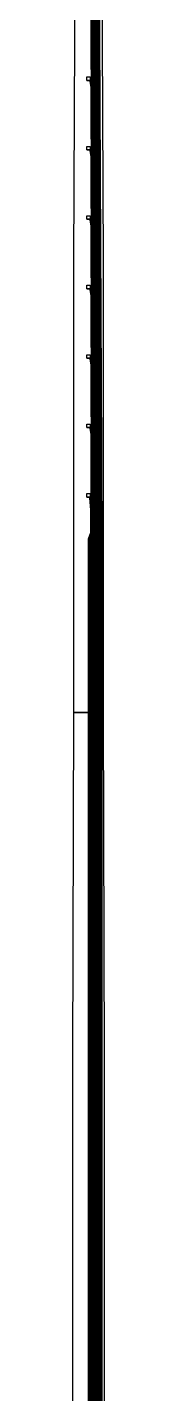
# Model space of a CAD drawing. Header units: inches. Extents: x 115980 to 170179, y 57000 to 74333.
# Drawn here: x 131946 to 132036, y 62088 to 66023 of the extents above; entities that cross this region are included whole.
import ezdxf

# ---------------------------------------------------------------- set-up
doc = ezdxf.new("R2010")
doc.units = ezdxf.units.IN
doc.header["$MEASUREMENT"] = 0
for name, color, linetype in [('metal', 221, 'Continuous'), ('nitride window', 40, 'Continuous'), ('profile', 140, 'Continuous')]:
    doc.layers.add(name, color=color, linetype=linetype)

msp = doc.modelspace()

# ---------------------------------------------------------------- linework, layer by layer
at = {"layer": 'metal'}
for points in [[(131998.2, 66050.5), (131998.7, 65950.5), (131999.2, 65850.6), (131999.7, 65750.5), (132000.2, 65650.6), (132000.7, 65550.5), (132001.2, 65450.6), (132001.7, 65350.5), (132002.2, 65250.6), (132002.7, 65150.5), (132003.2, 65050.6), (132003.7, 64950.5), (132004.2, 64850.6), (132004.7, 64750.5), (132005.2, 64567.6), (131999.9, 64550.5), (132000.5, 64550.5), (132005.7, 64567.6), (132005.2, 64750.5), (132004.7, 64850.6), (132004.2, 64950.5), (132003.7, 65050.6), (132003.2, 65150.5), (132002.7, 65250.6), (132002.2, 65350.5), (132001.7, 65450.6), (132001.2, 65550.5), (132000.7, 65650.6), (132000.2, 65750.5), (131999.7, 65850.6), (131999.2, 65950.5), (131999.2, 65950.5), (131998.7, 66050.6)], [(131999.2, 66050.6), (131999.7, 65950.5), (132000.2, 65850.6), (132000.7, 65750.5), (132001.2, 65650.6), (132001.7, 65550.5), (132002.2, 65450.6), (132002.7, 65350.5), (132003.2, 65250.6), (132003.7, 65150.5), (132004.2, 65050.6), (132004.7, 64950.5), (132005.2, 64850.6), (132005.7, 64750.5), (132006.2, 64567.6), (132001.1, 64550.5), (132001.7, 64550.5), (132006.7, 64567.6), (132006.2, 64750.5), (132005.7, 64850.6), (132005.2, 64950.5), (132004.7, 65050.6), (132004.2, 65150.5), (132003.7, 65250.6), (132003.2, 65350.5), (132002.7, 65450.6), (132002.2, 65550.5), (132001.7, 65650.6), (132001.2, 65750.5), (132000.7, 65850.6), (132000.2, 65950.5), (131999.7, 66050.6)], [(132000.2, 66050.6), (132000.7, 65950.5), (132001.2, 65850.6), (132001.7, 65750.5), (132002.2, 65650.6), (132002.7, 65550.5), (132003.2, 65450.6), (132003.7, 65350.5), (132004.2, 65250.6), (132004.7, 65150.5), (132005.2, 65050.6), (132005.7, 64950.5), (132006.2, 64850.6), (132006.7, 64750.5), (132007.2, 64567.6), (132002.3, 64550.5), (132002.9, 64550.5), (132007.7, 64567.6), (132007.2, 64750.5), (132006.7, 64850.6), (132006.2, 64950.5), (132005.7, 65050.6), (132005.2, 65150.5), (132004.7, 65250.6), (132004.2, 65350.5), (132003.7, 65450.6), (132003.2, 65550.5), (132002.7, 65650.6), (132002.2, 65750.5), (132001.7, 65850.6), (132001.2, 65950.5), (132000.7, 66050.6)], [(132001.2, 66050.6), (132001.7, 65950.5), (132002.2, 65850.6), (132002.7, 65750.5), (132003.2, 65650.6), (132003.7, 65550.5), (132004.2, 65450.6), (132004.7, 65350.5), (132005.2, 65250.6), (132005.7, 65150.5), (132006.2, 65050.6), (132006.7, 64950.5), (132007.2, 64850.6), (132007.7, 64750.5), (132008.2, 64567.6), (132003.5, 64550.5), (132004.1, 64550.5), (132008.7, 64567.6), (132008.2, 64750.5), (132007.7, 64850.6), (132007.2, 64950.5), (132006.7, 65050.6), (132006.2, 65150.5), (132005.7, 65250.6), (132005.2, 65350.5), (132004.7, 65450.6), (132004.2, 65550.5), (132003.7, 65650.6), (132003.2, 65750.5), (132002.7, 65850.6), (132002.2, 65950.5), (132001.7, 66050.6)], [(132002.2, 66050.6), (132002.7, 65950.5), (132003.2, 65850.6), (132003.7, 65750.5), (132004.2, 65650.6), (132004.7, 65550.5), (132005.2, 65450.6), (132005.7, 65350.5), (132006.2, 65250.6), (132006.7, 65150.5), (132007.2, 65050.6), (132007.7, 64950.5), (132008.2, 64850.6), (132008.7, 64750.5), (132009.2, 64567.6), (132004.7, 64550.5), (132005.3, 64550.5), (132009.7, 64567.6), (132009.2, 64750.5), (132008.7, 64850.6), (132008.2, 64950.5), (132007.7, 65050.6), (132007.2, 65150.5), (132006.7, 65250.6), (132006.2, 65350.5), (132005.7, 65450.6), (132005.2, 65550.5), (132004.7, 65650.6), (132004.2, 65750.5), (132003.7, 65850.6), (132003.2, 65950.5), (132002.7, 66050.6)], [(132003.2, 66050.6), (132003.7, 65950.5), (132004.2, 65850.6), (132004.7, 65750.5), (132005.2, 65650.6), (132005.7, 65550.5), (132006.2, 65450.6), (132006.7, 65350.5), (132007.2, 65250.6), (132007.7, 65150.5), (132008.2, 65050.6), (132008.7, 64950.5), (132009.2, 64850.6), (132009.7, 64750.5), (132010.2, 64567.6), (132005.9, 64550.5), (132006.5, 64550.5), (132010.7, 64567.6), (132010.2, 64750.5), (132009.7, 64850.6), (132009.2, 64950.5), (132008.7, 65050.6), (132008.2, 65150.5), (132007.7, 65250.6), (132007.2, 65350.5), (132006.7, 65450.6), (132006.2, 65550.5), (132005.7, 65650.6), (132005.2, 65750.5), (132004.7, 65850.6), (132004.2, 65950.5), (132003.7, 66050.6)], [(132004.2, 66050.6), (132004.7, 65950.5), (132005.2, 65850.6), (132005.7, 65750.5), (132006.2, 65650.6), (132006.7, 65550.5), (132007.2, 65450.6), (132007.7, 65350.5), (132008.2, 65250.6), (132008.7, 65150.5), (132009.2, 65050.6), (132009.7, 64950.5), (132010.2, 64850.6), (132010.7, 64750.5), (132011.2, 64567.6), (132007.1, 64550.5), (132007.7, 64550.5), (132011.7, 64567.6), (132011.2, 64750.5), (132010.7, 64850.6), (132010.2, 64950.5), (132009.7, 65050.6), (132009.2, 65150.5), (132008.7, 65250.6), (132008.2, 65350.5), (132007.7, 65450.6), (132007.2, 65550.5), (132006.7, 65650.6), (132006.2, 65750.5), (132005.7, 65850.6), (132005.2, 65950.5), (132004.7, 66050.6)], [(132005.2, 66050.6), (132005.7, 65950.5), (132006.2, 65850.6), (132006.7, 65750.5), (132007.2, 65650.6), (132007.7, 65550.5), (132008.2, 65450.6), (132008.7, 65350.5), (132009.2, 65250.6), (132009.7, 65150.5), (132010.2, 65050.6), (132010.7, 64950.5), (132011.2, 64850.6), (132011.7, 64750.5), (132012.2, 64567.6), (132008.3, 64550.5), (132008.9, 64550.5), (132012.7, 64567.6), (132012.2, 64750.5), (132011.7, 64850.6), (132011.2, 64950.5), (132010.7, 65050.6), (132010.2, 65150.5), (132009.7, 65250.6), (132009.2, 65350.5), (132008.7, 65450.6), (132008.2, 65550.5), (132007.7, 65650.6), (132007.2, 65750.5), (132006.7, 65850.6), (132006.2, 65950.5), (132005.7, 66050.6)], [(132006.2, 66050.6), (132006.7, 65950.5), (132007.2, 65850.6), (132007.7, 65750.5), (132008.2, 65650.6), (132008.7, 65550.5), (132009.2, 65450.6), (132009.7, 65350.5), (132010.2, 65250.6), (132010.7, 65150.5), (132011.2, 65050.6), (132011.7, 64950.5), (132012.2, 64850.6), (132012.7, 64750.5), (132013.2, 64567.6), (132009.5, 64550.5), (132010.1, 64550.5), (132013.7, 64567.6), (132013.2, 64750.5), (132012.7, 64850.6), (132012.2, 64950.5), (132011.7, 65050.6), (132011.2, 65150.5), (132010.7, 65250.6), (132010.2, 65350.5), (132009.7, 65450.6), (132009.2, 65550.5), (132008.7, 65650.6), (132008.2, 65750.5), (132007.7, 65850.6), (132007.2, 65950.5), (132006.7, 66050.6)], [(132007.2, 66050.6), (132007.7, 65950.5), (132008.2, 65850.6), (132008.7, 65750.5), (132009.2, 65650.6), (132009.7, 65550.5), (132010.2, 65450.6), (132010.7, 65350.5), (132011.2, 65250.6), (132011.7, 65150.5), (132012.2, 65050.6), (132012.7, 64950.5), (132013.2, 64850.6), (132013.7, 64750.5), (132014.2, 64567.6), (132010.7, 64550.5), (132011.3, 64550.5), (132014.7, 64567.6), (132014.2, 64750.5), (132013.7, 64850.6), (132013.2, 64950.5), (132012.7, 65050.6), (132012.2, 65150.5), (132011.7, 65250.6), (132011.2, 65350.5), (132010.7, 65450.6), (132010.2, 65550.5), (132009.7, 65650.6), (132009.2, 65750.5), (132008.7, 65850.6), (132008.2, 65950.5), (132007.7, 66050.6)], [(132008.2, 66050.6), (132008.7, 65950.5), (132009.2, 65850.6), (132009.7, 65750.5), (132010.2, 65650.6), (132010.7, 65550.5), (132011.2, 65450.6), (132011.7, 65350.5), (132012.2, 65250.6), (132012.7, 65150.5), (132013.2, 65050.6), (132013.7, 64950.5), (132014.2, 64850.6), (132014.7, 64750.5), (132015.2, 64567.6), (132011.9, 64550.5), (132012.5, 64550.5), (132015.7, 64567.6), (132015.2, 64750.5), (132014.7, 64850.6), (132014.2, 64950.5), (132013.7, 65050.6), (132013.2, 65150.5), (132012.7, 65250.6), (132012.2, 65350.5), (132011.7, 65450.6), (132011.2, 65550.5), (132010.7, 65650.6), (132010.2, 65750.5), (132009.7, 65850.6), (132009.2, 65950.5), (132008.7, 66050.6)], [(132009.2, 66050.6), (132009.7, 65950.5), (132010.2, 65850.6), (132010.7, 65750.5), (132011.2, 65650.6), (132011.7, 65550.5), (132012.2, 65450.6), (132012.7, 65350.5), (132013.2, 65250.6), (132013.7, 65150.5), (132014.2, 65050.6), (132014.7, 64950.5), (132015.2, 64850.6), (132015.7, 64750.5), (132016.2, 64567.6), (132013.1, 64550.5), (132013.7, 64550.5), (132016.7, 64567.6), (132016.2, 64750.5), (132015.7, 64850.6), (132015.2, 64950.5), (132014.7, 65050.6), (132014.2, 65150.5), (132013.7, 65250.6), (132013.2, 65350.5), (132012.7, 65450.6), (132012.2, 65550.5), (132011.7, 65650.6), (132011.2, 65750.5), (132010.7, 65850.6), (132010.2, 65950.5), (132009.7, 66050.6)], [(132010.2, 66050.6), (132010.7, 65950.5), (132011.2, 65850.6), (132011.7, 65750.5), (132012.2, 65650.6), (132012.7, 65550.5), (132013.2, 65450.6), (132013.7, 65350.5), (132014.2, 65250.6), (132014.7, 65150.5), (132015.2, 65050.6), (132015.7, 64950.5), (132016.2, 64850.6), (132016.7, 64750.5), (132017.2, 64567.6), (132014.3, 64550.5), (132014.9, 64550.5), (132017.7, 64567.6), (132017.2, 64750.5), (132016.7, 64850.6), (132016.2, 64950.5), (132015.7, 65050.6), (132015.2, 65150.5), (132014.7, 65250.6), (132014.2, 65350.5), (132013.7, 65450.6), (132013.2, 65550.5), (132012.7, 65650.6), (132012.2, 65750.5), (132011.7, 65850.6), (132011.2, 65950.5), (132010.7, 66050.6)], [(132011.2, 66050.6), (132011.7, 65950.5), (132012.2, 65850.6), (132012.7, 65750.5), (132013.2, 65650.6), (132013.7, 65550.5), (132014.2, 65450.6), (132014.7, 65350.5), (132015.2, 65250.6), (132015.7, 65150.5), (132016.2, 65050.6), (132016.7, 64950.5), (132017.2, 64850.6), (132017.7, 64750.5), (132018.2, 64567.6), (132015.5, 64550.5), (132016.1, 64550.5), (132018.7, 64567.6), (132018.2, 64750.5), (132017.7, 64850.6), (132017.2, 64950.5), (132016.7, 65050.6), (132016.2, 65150.5), (132015.7, 65250.6), (132015.2, 65350.5), (132014.7, 65450.6), (132014.2, 65550.5), (132013.7, 65650.6), (132013.2, 65750.5), (132012.7, 65850.6), (132012.2, 65950.5), (132011.7, 66050.6)], [(132012.2, 66050.6), (132012.7, 65950.5), (132013.2, 65850.6), (132013.7, 65750.5), (132014.2, 65650.6), (132014.7, 65550.5), (132015.2, 65450.6), (132015.7, 65350.5), (132016.2, 65250.6), (132016.7, 65150.5), (132017.2, 65050.6), (132017.7, 64950.5), (132018.2, 64850.6), (132018.7, 64750.5), (132019.2, 64567.6), (132016.7, 64550.5), (132017.3, 64550.5), (132019.7, 64567.6), (132019.2, 64750.5), (132018.7, 64850.6), (132018.2, 64950.5), (132017.7, 65050.6), (132017.2, 65150.5), (132016.7, 65250.6), (132016.2, 65350.5), (132015.7, 65450.6), (132015.2, 65550.5), (132014.7, 65650.6), (132014.2, 65750.5), (132013.7, 65850.6), (132013.2, 65950.5), (132012.7, 66050.6)], [(132013.7, 66050.6), (132014.2, 65950.5), (132014.7, 65850.6), (132015.2, 65750.5), (132015.7, 65650.6), (132016.2, 65550.5), (132016.7, 65450.6), (132017.2, 65350.5), (132017.7, 65250.6), (132018.2, 65150.5), (132018.7, 65050.6), (132019.2, 64950.5), (132019.7, 64850.6), (132020.2, 64750.5), (132020.7, 64567.6), (132018.5, 64550.5), (132017.9, 64550.5), (132020.2, 64567.6), (132019.7, 64750.5), (132019.2, 64850.6), (132018.7, 64950.5), (132018.2, 65050.6), (132017.7, 65150.5), (132017.2, 65250.6), (132016.7, 65350.5), (132016.2, 65450.6), (132015.7, 65550.5), (132015.2, 65650.6), (132014.7, 65750.5), (132014.2, 65850.6), (132013.7, 65950.5), (132013.2, 66050.6)], [(132014.2, 66050.6), (132014.7, 65950.5), (132015.2, 65850.6), (132015.7, 65750.5), (132016.2, 65650.6), (132016.7, 65550.5), (132017.2, 65450.6), (132017.7, 65350.5), (132018.2, 65250.6), (132018.7, 65150.5), (132019.2, 65050.6), (132019.7, 64950.5), (132020.2, 64850.6), (132020.7, 64750.5), (132021.2, 64567.6), (132019.1, 64550.5), (132019.7, 64550.5), (132021.7, 64567.6), (132021.2, 64750.5), (132020.7, 64850.6), (132020.2, 64950.5), (132019.7, 65050.6), (132019.2, 65150.5), (132018.7, 65250.6), (132018.2, 65350.5), (132017.7, 65450.6), (132017.2, 65550.5), (132016.7, 65650.6), (132016.2, 65750.5), (132015.7, 65850.6), (132015.2, 65950.5), (132014.7, 66050.6)], [(132015.7, 66050.6), (132016.2, 65950.5), (132016.7, 65850.6), (132017.2, 65750.5), (132017.7, 65650.6), (132018.2, 65550.5), (132018.7, 65450.6), (132019.2, 65350.5), (132019.7, 65250.6), (132020.2, 65150.5), (132020.7, 65050.6), (132021.2, 64950.5), (132021.7, 64850.6), (132022.2, 64750.5), (132022.7, 64567.6), (132020.9, 64550.5), (132020.3, 64550.5), (132022.2, 64567.6), (132021.7, 64750.5), (132021.2, 64850.6), (132020.7, 64950.5), (132020.2, 65050.6), (132019.7, 65150.5), (132019.2, 65250.6), (132018.7, 65350.5), (132018.2, 65450.6), (132017.7, 65550.5), (132017.2, 65650.6), (132016.7, 65750.5), (132016.2, 65850.6), (132015.7, 65950.5), (132015.2, 66050.6)], [(132016.7, 66050.6), (132017.2, 65950.5), (132017.7, 65850.6), (132018.2, 65750.5), (132018.7, 65650.6), (132019.2, 65550.5), (132019.7, 65450.6), (132020.2, 65350.5), (132020.7, 65250.6), (132021.2, 65150.5), (132021.7, 65050.6), (132022.2, 64950.5), (132022.7, 64850.6), (132023.2, 64750.5), (132023.7, 64567.6), (132022.1, 64550.5), (132021.5, 64550.5), (132023.2, 64567.6), (132022.7, 64750.5), (132022.2, 64850.6), (132021.7, 64950.5), (132021.2, 65050.6), (132020.7, 65150.5), (132020.2, 65250.6), (132019.7, 65350.5), (132019.2, 65450.6), (132018.7, 65550.5), (132018.2, 65650.6), (132017.7, 65750.5), (132017.2, 65850.6), (132016.7, 65950.5), (132016.2, 66050.6)], [(132017.7, 66050.6), (132018.2, 65950.5), (132018.7, 65850.6), (132019.2, 65750.5), (132019.7, 65650.6), (132020.2, 65550.5), (132020.7, 65450.6), (132021.2, 65350.5), (132021.7, 65250.6), (132022.2, 65150.5), (132022.7, 65050.6), (132023.2, 64950.5), (132023.7, 64850.6), (132024.2, 64750.5), (132024.7, 64567.6), (132023.3, 64550.5), (132022.7, 64550.5), (132024.2, 64567.6), (132023.7, 64750.5), (132023.2, 64850.6), (132022.7, 64950.5), (132022.2, 65050.6), (132021.7, 65150.5), (132021.2, 65250.6), (132020.7, 65350.5), (132020.2, 65450.6), (132019.7, 65550.5), (132019.2, 65650.6), (132018.7, 65750.5), (132018.2, 65850.6), (132017.7, 65950.5), (132017.2, 66050.6)], [(132018.7, 66050.6), (132019.2, 65950.5), (132019.7, 65850.6), (132020.2, 65750.5), (132020.7, 65650.6), (132021.2, 65550.5), (132021.7, 65450.6), (132022.2, 65350.5), (132022.7, 65250.6), (132023.2, 65150.5), (132023.7, 65050.6), (132024.2, 64950.5), (132024.7, 64850.6), (132025.2, 64750.5), (132025.7, 64567.6), (132024.5, 64550.5), (132023.9, 64550.5), (132025.2, 64567.6), (132024.7, 64750.5), (132024.2, 64850.6), (132023.7, 64950.5), (132023.2, 65050.6), (132022.7, 65150.5), (132022.2, 65250.6), (132021.7, 65350.5), (132021.2, 65450.6), (132020.7, 65550.5), (132020.2, 65650.6), (132019.7, 65750.5), (132019.2, 65850.6), (132018.7, 65950.5), (132018.2, 66050.6)], [(132019.7, 66050.6), (132020.2, 65950.5), (132020.7, 65850.6), (132021.2, 65750.5), (132021.7, 65650.6), (132022.2, 65550.5), (132022.7, 65450.6), (132023.2, 65350.5), (132023.7, 65250.6), (132024.2, 65150.5), (132024.7, 65050.6), (132025.2, 64950.5), (132025.7, 64850.6), (132026.2, 64750.5), (132026.7, 64567.6), (132025.7, 64550.5), (132025.1, 64550.5), (132026.2, 64567.6), (132025.7, 64750.5), (132025.2, 64850.6), (132024.7, 64950.5), (132024.2, 65050.6), (132023.7, 65150.5), (132023.2, 65250.6), (132022.7, 65350.5), (132022.2, 65450.6), (132021.7, 65550.5), (132021.2, 65650.6), (132020.7, 65750.5), (132020.2, 65850.6), (132019.7, 65950.5), (132019.2, 66050.6)], [(132020.7, 66050.6), (132021.2, 65950.5), (132021.7, 65850.6), (132022.2, 65750.5), (132022.7, 65650.6), (132023.2, 65550.5), (132023.7, 65450.6), (132024.2, 65350.5), (132024.7, 65250.6), (132025.2, 65150.5), (132025.7, 65050.6), (132026.2, 64950.5), (132026.7, 64850.6), (132027.2, 64750.5), (132027.7, 64567.6), (132026.9, 64550.5), (132026.3, 64550.5), (132027.2, 64567.6), (132026.7, 64750.5), (132026.2, 64850.6), (132025.7, 64950.5), (132025.2, 65050.6), (132024.7, 65150.5), (132024.2, 65250.6), (132023.7, 65350.5), (132023.2, 65450.6), (132022.7, 65550.5), (132022.2, 65650.6), (132021.7, 65750.5), (132021.2, 65850.6), (132020.7, 65950.5), (132020.2, 66050.6)], [(132021.7, 66050.6), (132022.2, 65950.5), (132022.7, 65850.6), (132023.2, 65750.5), (132023.7, 65650.6), (132024.2, 65550.5), (132024.7, 65450.6), (132025.2, 65350.5), (132025.7, 65250.6), (132026.2, 65150.5), (132026.7, 65050.6), (132027.2, 64950.5), (132027.7, 64850.6), (132028.2, 64750.5), (132028.7, 64567.6), (132028.1, 64550.5), (132027.5, 64550.5), (132028.2, 64567.6), (132027.7, 64750.5), (132027.2, 64850.6), (132026.7, 64950.5), (132026.2, 65050.6), (132025.7, 65150.5), (132025.2, 65250.6), (132024.7, 65350.5), (132024.2, 65450.6), (132023.7, 65550.5), (132023.2, 65650.6), (132022.7, 65750.5), (132022.2, 65850.6), (132021.7, 65950.5), (132021.2, 66050.6)], [(132022.7, 66050.6), (132023.2, 65950.5), (132023.7, 65850.6), (132024.2, 65750.5), (132024.7, 65650.6), (132025.2, 65550.5), (132025.7, 65450.6), (132026.2, 65350.5), (132026.7, 65250.6), (132027.2, 65150.5), (132027.7, 65050.6), (132028.2, 64950.5), (132028.7, 64850.6), (132029.2, 64750.5), (132029.7, 64567.6), (132029.3, 64550.5), (132029, 64550.5), (132028.7, 64550.5), (132029.2, 64567.6), (132028.7, 64750.5), (132028.2, 64850.6), (132027.7, 64950.5), (132027.2, 65050.6), (132026.7, 65150.5), (132026.2, 65250.6), (132025.7, 65350.5), (132025.2, 65450.6), (132024.7, 65550.5), (132024.2, 65650.6), (132023.7, 65750.5), (132023.2, 65850.6), (132022.7, 65950.5), (132022.2, 66050.6)]]:
    msp.add_lwpolyline(points, dxfattribs=at)
for points in [[(131986.2, 65880.6), (131996.2, 65880.6), (131996.2, 65870.6), (131986.2, 65870.6)], [(131996.2, 65868.6), (131995.2, 65868.6), (131986.2, 65870.6), (131996.2, 65870.6)], [(131999.2, 65750.5), (131998.7, 65850.6), (131996.2, 65868.6), (131995.2, 65868.6), (131998.2, 65850.5), (131998.7, 65750.5), (131999.2, 65650.6), (131999.7, 65550.5), (132000.2, 65450.6), (132000.7, 65350.5), (132001.2, 65250.6), (132001.7, 65150.5), (132002.2, 65050.6), (132002.7, 64950.5), (132003.2, 64850.6), (132003.7, 64750.5), (132004.2, 64567.6), (131998.7, 64550.5), (131999.3, 64550.5), (132004.7, 64567.6), (132004.2, 64750.5), (132003.7, 64850.6), (132003.2, 64950.5), (132002.7, 65050.6), (132002.2, 65150.5), (132001.7, 65250.6), (132001.2, 65350.5), (132000.7, 65450.6), (132000.2, 65550.5), (131999.7, 65650.6), (131999.2, 65750.5)], [(131986.2, 65680.6), (131996.2, 65680.6), (131996.2, 65670.6), (131986.2, 65670.6)], [(131996.2, 65668.6), (131995.2, 65668.6), (131986.2, 65670.6), (131996.2, 65670.6)], [(131999.2, 65550.5), (131998.7, 65650.6), (131996.2, 65668.6), (131995.2, 65668.6), (131998.2, 65650.5), (131998.7, 65550.5), (131999.2, 65450.6), (131999.7, 65350.5), (132000.2, 65250.6), (132000.7, 65150.5), (132001.2, 65050.6), (132001.7, 64950.5), (132002.2, 64850.6), (132002.7, 64750.5), (132003.2, 64567.6), (131997.5, 64550.5), (131998.1, 64550.5), (132003.7, 64567.6), (132003.2, 64750.5), (132002.7, 64850.6), (132002.2, 64950.5), (132001.7, 65050.6), (132001.2, 65150.5), (132000.7, 65250.6), (132000.2, 65350.5), (131999.7, 65450.6), (131999.2, 65550.5)], [(131986.2, 65480.6), (131996.2, 65480.6), (131996.2, 65470.6), (131986.2, 65470.6)], [(131996.2, 65468.6), (131995.2, 65468.6), (131986.2, 65470.6), (131996.2, 65470.6)], [(131999.2, 65350.5), (131998.7, 65450.6), (131996.2, 65468.6), (131995.2, 65468.6), (131998.2, 65450.5), (131998.7, 65350.5), (131999.2, 65250.6), (131999.7, 65150.5), (132000.2, 65050.6), (132000.7, 64950.5), (132001.2, 64850.6), (132001.7, 64750.5), (132002.2, 64567.6), (131996.3, 64550.5), (131996.9, 64550.5), (132002.7, 64567.6), (132002.2, 64750.5), (132001.7, 64850.6), (132001.2, 64950.5), (132000.7, 65050.6), (132000.2, 65150.5), (131999.7, 65250.6), (131999.2, 65350.5)], [(131986.2, 65280.6), (131996.2, 65280.6), (131996.2, 65270.6), (131986.2, 65270.6)], [(131996.2, 65268.6), (131995.2, 65268.6), (131986.2, 65270.6), (131996.2, 65270.6)], [(131999.2, 65150.5), (131998.7, 65250.6), (131996.2, 65268.6), (131995.2, 65268.6), (131998.2, 65250.5), (131998.7, 65150.5), (131999.2, 65050.6), (131999.7, 64950.5), (132000.2, 64850.6), (132000.7, 64750.5), (132001.2, 64567.6), (131995.1, 64550.5), (131995.7, 64550.5), (132001.7, 64567.6), (132001.2, 64750.5), (132000.7, 64850.6), (132000.2, 64950.5), (131999.7, 65050.6), (131999.2, 65150.5)], [(131986.2, 65080.6), (131996.2, 65080.6), (131996.2, 65070.6), (131986.2, 65070.6)], [(131996.2, 65068.6), (131995.2, 65068.6), (131986.2, 65070.6), (131996.2, 65070.6)], [(131999.2, 64950.5), (131998.7, 65050.6), (131996.2, 65068.6), (131995.2, 65068.6), (131998.2, 65050.5), (131998.7, 64950.5), (131999.2, 64850.6), (131999.7, 64750.5), (132000.2, 64567.6), (131993.9, 64550.5), (131994.5, 64550.5), (132000.7, 64567.6), (132000.2, 64750.5), (131999.7, 64850.6), (131999.2, 64950.5)], [(131986.2, 64880.6), (131996.2, 64880.6), (131996.2, 64870.6), (131986.2, 64870.6)], [(131996.2, 64868.6), (131995.2, 64868.6), (131986.2, 64870.6), (131996.2, 64870.6)], [(131999.2, 64750.5), (131998.7, 64850.6), (131996.2, 64868.6), (131995.2, 64868.6), (131998.2, 64850.5), (131998.7, 64750.5), (131999.2, 64567.6), (131992.7, 64550.5), (131993.3, 64550.5), (131999.7, 64567.6), (131999.2, 64750.5)], [(131986.2, 64680.6), (131996.2, 64680.6), (131996.2, 64670.6), (131986.2, 64670.6)], [(131996.2, 64668.6), (131995.2, 64668.6), (131986.2, 64670.6), (131996.2, 64670.6)], [(131995.2, 64668.6), (131996.2, 64668.6), (131998.7, 64633.1), (131998.7, 64568.1), (131992.1, 64550.5), (131991.5, 64550.5), (131998.2, 64568.6), (131998.2, 64632.6)], [(131991.5, 64550.5), (131992.1, 64550.5), (131992.1, 60910.7), (131991.5, 60910.7)], [(131992.7, 64550.5), (131993.3, 64550.5), (131993.3, 60910.7), (131992.7, 60910.7)], [(131993.9, 64550.5), (131994.5, 64550.5), (131994.5, 60910.7), (131993.9, 60910.7)], [(131995.1, 64550.5), (131995.7, 64550.5), (131995.7, 60910.7), (131995.1, 60910.7)], [(131996.3, 64550.5), (131996.9, 64550.5), (131996.9, 60910.7), (131996.3, 60910.7)], [(131997.5, 64550.5), (131998.1, 64550.5), (131998.1, 60910.7), (131997.5, 60910.7)], [(131998.7, 64550.5), (131999.3, 64550.5), (131999.3, 60910.7), (131998.7, 60910.7)], [(131999.9, 64550.5), (132000.5, 64550.5), (132000.5, 60910.7), (131999.9, 60910.7)], [(132001.1, 64550.5), (132001.7, 64550.5), (132001.7, 60910.7), (132001.1, 60910.7)], [(132002.3, 64550.5), (132002.9, 64550.5), (132002.9, 60910.7), (132002.3, 60910.7)], [(132003.5, 64550.5), (132004.1, 64550.5), (132004.1, 60910.7), (132003.5, 60910.7)], [(132004.7, 64550.5), (132005.3, 64550.5), (132005.3, 60910.7), (132004.7, 60910.7)], [(132005.9, 64550.5), (132006.5, 64550.5), (132006.5, 60910.7), (132005.9, 60910.7)], [(132007.1, 64550.5), (132007.7, 64550.5), (132007.7, 60910.7), (132007.1, 60910.7)], [(132008.3, 64550.5), (132008.9, 64550.5), (132008.9, 60910.7), (132008.3, 60910.7)], [(132009.5, 64550.5), (132010.1, 64550.5), (132010.1, 60910.7), (132009.5, 60910.7)], [(132010.7, 64550.5), (132011.3, 64550.5), (132011.3, 60910.7), (132010.7, 60910.7)], [(132011.9, 64550.5), (132012.5, 64550.5), (132012.5, 60910.7), (132011.9, 60910.7)], [(132013.1, 64550.5), (132013.7, 64550.5), (132013.7, 60910.7), (132013.1, 60910.7)], [(132014.3, 64550.5), (132014.9, 64550.5), (132014.9, 60910.7), (132014.3, 60910.7)], [(132015.5, 64550.5), (132016.1, 64550.5), (132016.1, 60910.7), (132015.5, 60910.7)], [(132016.7, 64550.5), (132017.3, 64550.5), (132017.3, 60910.7), (132016.7, 60910.7)], [(132017.9, 64550.5), (132018.5, 64550.5), (132018.5, 60910.7), (132017.9, 60910.7)], [(132019.1, 64550.5), (132019.7, 64550.5), (132019.7, 60910.7), (132019.1, 60910.7)], [(132020.3, 64550.5), (132020.9, 64550.5), (132020.9, 60910.7), (132020.3, 60910.7)], [(132021.5, 64550.5), (132022.1, 64550.5), (132022.1, 60910.7), (132021.5, 60910.7)], [(132022.7, 64550.5), (132023.3, 64550.5), (132023.3, 60910.7), (132022.7, 60910.7)], [(132023.9, 64550.5), (132024.5, 64550.5), (132024.5, 60910.7), (132023.9, 60910.7)], [(132025.1, 64550.5), (132025.7, 64550.5), (132025.7, 60910.7), (132025.1, 60910.7)], [(132026.3, 64550.5), (132026.9, 64550.5), (132026.9, 60910.7), (132026.3, 60910.7)], [(132027.5, 64550.5), (132028.1, 64550.5), (132028.1, 60910.7), (132027.5, 60910.7)], [(132028.7, 64550.5), (132029.3, 64550.5), (132029.3, 60910.7), (132028.7, 60910.7)]]:
    msp.add_lwpolyline(points, close=True, dxfattribs=at)
at = {"layer": 'nitride window'}
for points in [[(131986.2, 65880.6), (131996.2, 65880.6), (131996.2, 65870.6), (131986.2, 65870.6)], [(131986.2, 65680.6), (131996.2, 65680.6), (131996.2, 65670.6), (131986.2, 65670.6)], [(131986.2, 65480.6), (131996.2, 65480.6), (131996.2, 65470.6), (131986.2, 65470.6)], [(131986.2, 65280.6), (131996.2, 65280.6), (131996.2, 65270.6), (131986.2, 65270.6)], [(131986.2, 65080.6), (131996.2, 65080.6), (131996.2, 65070.6), (131986.2, 65070.6)], [(131986.2, 64880.6), (131996.2, 64880.6), (131996.2, 64870.6), (131986.2, 64870.6)], [(131986.2, 64680.6), (131996.2, 64680.6), (131996.2, 64670.6), (131986.2, 64670.6)]]:
    msp.add_lwpolyline(points, close=True, dxfattribs=at)
at = {"layer": 'profile'}
for points in [[(131991.2, 70910.6), (132002.2, 70879.6), (132006.7, 70840.7), (132010.7, 70450.7), (132033.7, 65350.6), (132033.7, 64050.5), (131948.7, 64050.5), (131948.7, 65350.7), (131971.7, 70450.6), (131975.7, 70840.7), (131980.2, 70879.6)], [(131948.7, 64050.5), (132033.7, 64050.5), (132036.2, 63050.5), (132036.2, 60910.7), (131946.2, 60910.7), (131946.2, 63050.5)]]:
    msp.add_lwpolyline(points, close=True, dxfattribs=at)

doc.saveas('drawing.dxf')
